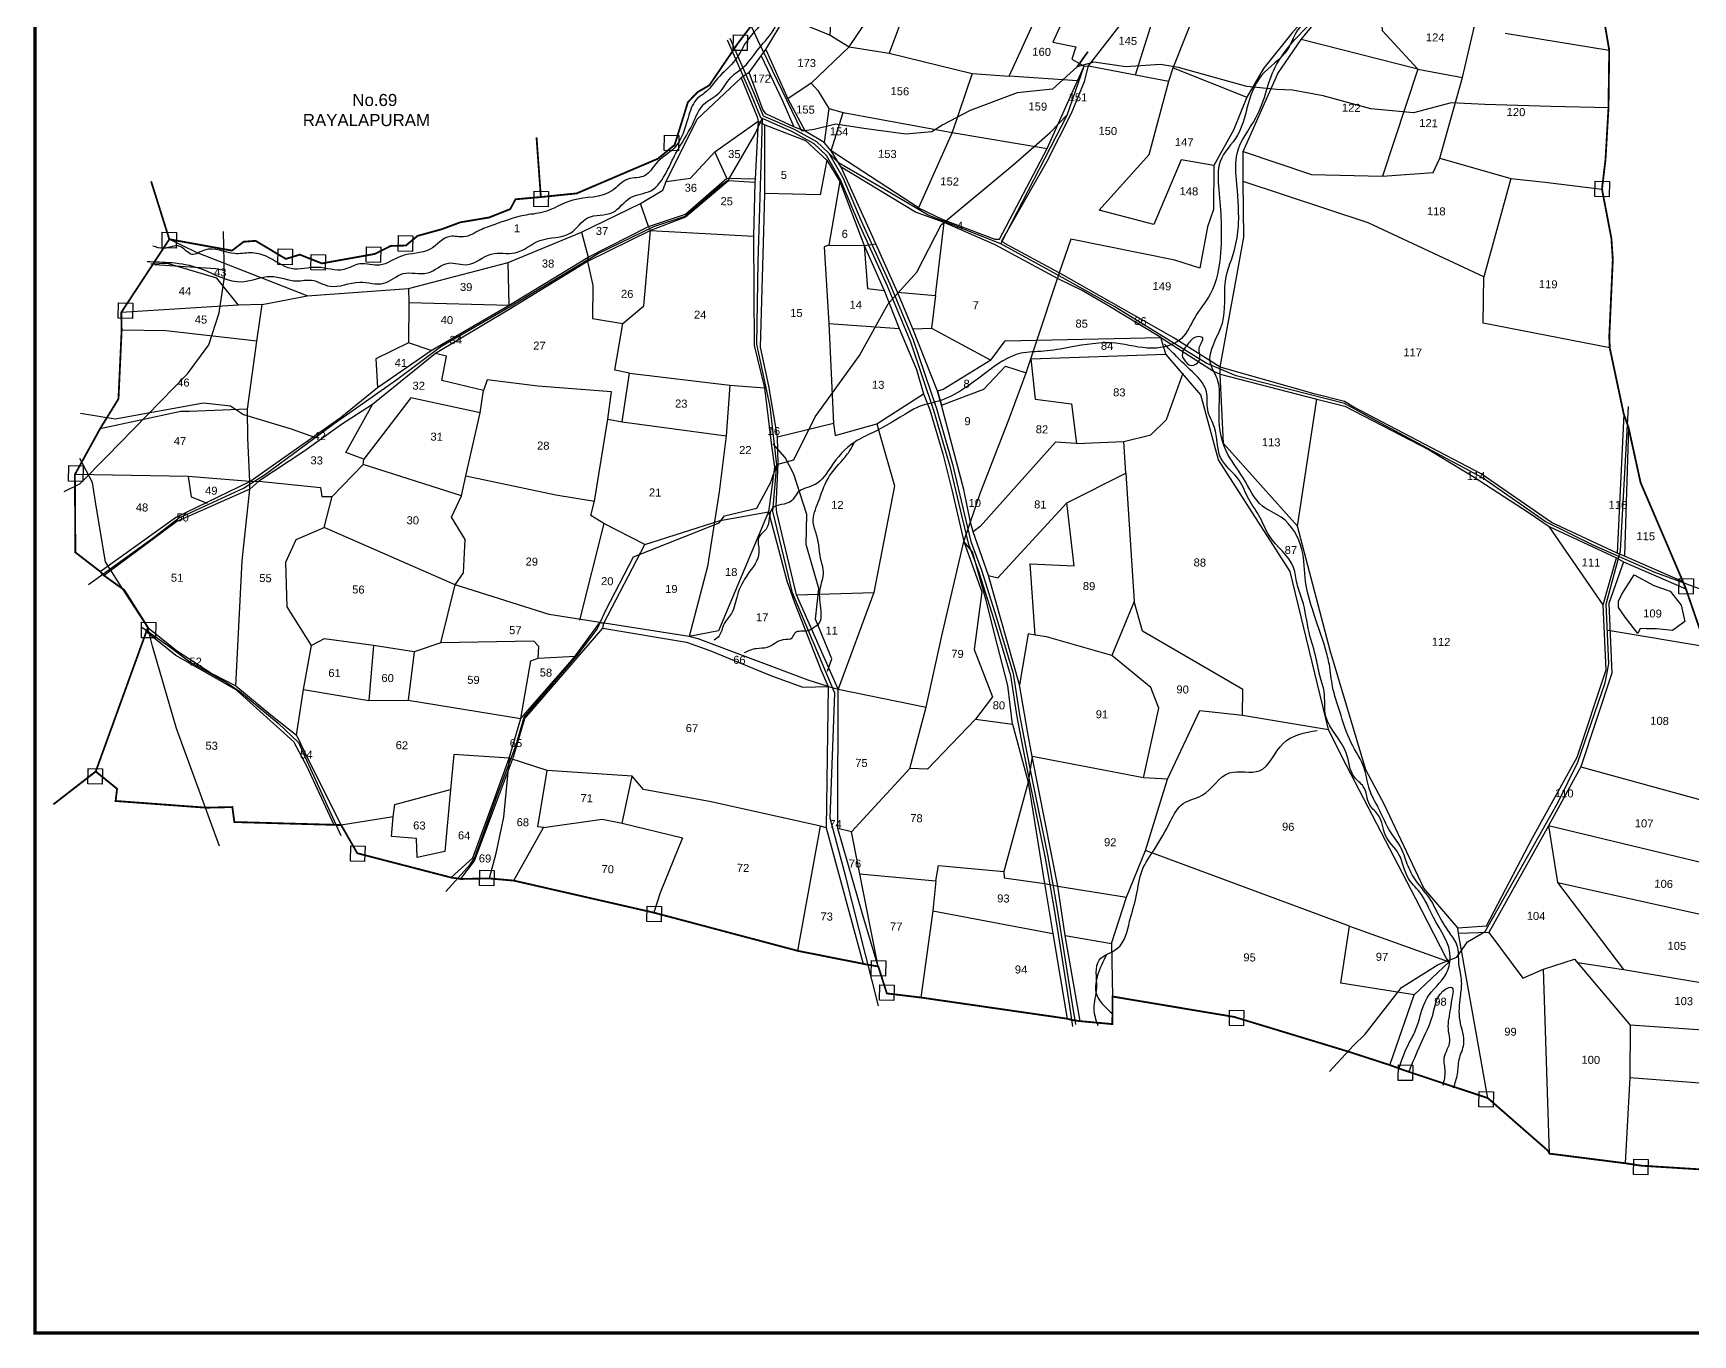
# Model space of a CAD drawing. Header units: millimetres. Extents: x 199975 to 224841, y 1596601 to 1602941.
# Drawn here: x 199975 to 202704, y 1599132 to 1601272 of the extents above; entities that cross this region are included whole.
import ezdxf
from ezdxf.enums import TextEntityAlignment as Align

# ---------------------------------------------------------------- set-up
doc = ezdxf.new("R2010")
doc.units = ezdxf.units.MM
for name, color, linetype in [('PLOT', 7, 'Continuous'), ('PLOT NO', 7, 'Continuous'), ('ROAD', 1, 'Continuous'), ('STREAM', 4, 'Continuous'), ('TEXT', 1, 'Continuous'), ('VILLAGE BOUNDARY', 5, 'Continuous'), ('VILLAGE BOUNDARY STONES', 1, 'Continuous')]:
    doc.layers.add(name, color=color, linetype=linetype)
doc.styles.get("Standard").update_dxf_attribs({"font": 'arial.ttf'})

msp = doc.modelspace()

# ---------------------------------------------------------------- linework, layer by layer
at = {"color": 5, "const_width": 5.6}
msp.add_lwpolyline([(199977.5, 1602313.1), (204088.1, 1602313.1), (204088.1, 1599135.1), (199977.5, 1599135.1)], close=True, dxfattribs=at)
at = {"layer": 'PLOT'}
for points in [[(202054, 1600462), (201932.6, 1600597.9), (201927.2, 1600711.7), (201927.1, 1600723.4), (201965.9, 1600937.1), (201964.6, 1601028.4), (201965, 1601077.7), (202022, 1601206.4), (202060, 1601261.9), (202132.1, 1601350.5), (202136.3, 1601353.7), (202158.7, 1601387.9), (202167, 1601507.1), (202240.1, 1601631.7), (202216.2, 1601727.8), (202218.5, 1601794.4), (202146.2, 1601838.7), (202120.2, 1601894.2), (202133.7, 1602020.5), (202138.3, 1602075.5)], [(201316.7, 1601250.2), (201345.1, 1601292.3), (201346.7, 1601346), (201352.5, 1601380), (201382.9, 1601417.7), (201402.4, 1601440.7), (201416, 1601455.6), (201426.2, 1601468.7), (201422.2, 1601482.4), (201402.7, 1601494.4)], [(201212.2, 1601299.5), (201285.6, 1601268.9), (201316.7, 1601250.2), (201382.7, 1601239.5), (201519, 1601206), (201579.7, 1601201.8), (201667.3, 1601392.6), (201685.7, 1601452.5), (201655.4, 1601444.4), (201632.1, 1601435.3), (201525.6, 1601453.5), (201525, 1601403.7), (201457, 1601401.8), (201429.4, 1601364.3), (201382.7, 1601239.5)], [(201285.6, 1601268.9), (201287.7, 1601306.9), (201250.9, 1601351.9), (201287.7, 1601306.9), (201345.1, 1601292.3)], [(201704.9, 1601375.4), (201691.4, 1601345), (201651.9, 1601257.6), (201689.7, 1601250.1), (201683, 1601229.5), (201703.3, 1601218.3), (201710.5, 1601218.7), (201791.1, 1601322.3), (201788.5, 1601375.2)], [(201787.9, 1601204), (201837.1, 1601361.5)], [(202688.4, 1600370.2), (202592, 1600412.6), (202580, 1600417.5), (202472, 1600468.1), (202356.5, 1600548), (202146.6, 1600657.7), (202131.7, 1600666.9), (202081.6, 1600679.4), (201927.1, 1600723.4), (201849.6, 1600772.3), (201801.3, 1600799.7), (201662.4, 1600878.5), (201573, 1600926.4), (201568, 1600930.9), (201642.4, 1601061.8), (201682.4, 1601141), (201704.1, 1601193.2), (201710.5, 1601218.7), (201787.9, 1601204), (201842.6, 1601193.8), (201849.7, 1601215.3), (201897.8, 1601336.9)], [(202084.1, 1601316.8), (202044.9, 1601272.3), (201998.2, 1601214.3), (201971.1, 1601167.2), (201949, 1601113.1), (201916.5, 1601054.6), (201915.8, 1600982.3), (201906.1, 1600954.1), (201893.5, 1600886.1), (201852.4, 1600899), (201681.3, 1600933.7), (201662.4, 1600878.5), (201659.7, 1600869.2), (201556.9, 1600924.5), (201473, 1600960.9), (201425.7, 1600978.2), (201303.5, 1601052), (201287, 1601079.2), (201275.9, 1601092.7), (201244.5, 1601111.1), (201225.6, 1601118.7), (201179.6, 1601139.9), (201174.9, 1601146.7), (201152.2, 1601208), (201172, 1601235.2), (201179.9, 1601245.7), (201212.2, 1601299.5)], [(201965, 1601077.7), (202077, 1601040.1), (202194.1, 1601037.6), (202277.3, 1601043.6), (202288.5, 1601066.8), (202325.5, 1601199.7), (202345, 1601281.6), (202324.1, 1601300.5), (202191.5, 1601310.5), (202193.6, 1601277.1), (202251.9, 1601213.4), (202194.1, 1601037.6)], [(202395.5, 1601272.5), (202566.9, 1601244.7)], [(201179.9, 1601245.7), (201215.8, 1601164.5), (201244.5, 1601111.1)], [(201316.7, 1601250.2), (201254.3, 1601190.1), (201215.8, 1601164.5)], [(202251.9, 1601213.4), (202060, 1601261.9)], [(201172, 1601235.2), (201207.9, 1601160.2), (201225.6, 1601118.7)], [(201254.3, 1601190.1), (201265.1, 1601178), (201283.1, 1601148.4), (201307.1, 1601142), (201486, 1601109.3), (201642.7, 1601083), (201692.1, 1601194.2), (201703.3, 1601218.3)], [(201849.7, 1601215.3), (201971.1, 1601167.2)], [(201015.6, 1601028.5), (201066.7, 1601131.3), (201139.3, 1601198.9)], [(201152.2, 1601208), (201139.3, 1601198.9), (201165.5, 1601134.8), (201167.4, 1601127.6), (201177.9, 1601122), (201245.2, 1601095.8), (201279.9, 1601063.7), (201301.5, 1601028.8), (201341.3, 1600923.3), (201374.6, 1600849.4), (201398.8, 1600786.9), (201427.5, 1600719.6), (201439, 1600679.3), (201449.4, 1600653.1), (201471.1, 1600580.8), (201486.3, 1600519.5), (201505.6, 1600436.9), (201535, 1600353.7), (201522.5, 1600259.2), (201552.6, 1600181.3), (201524.4, 1600144.7), (201585.7, 1600136.2), (201577.6, 1600200.1), (201560, 1600267.6), (201541.4, 1600341.7), (201519.7, 1600419.6), (201505.6, 1600436.9)], [(201519, 1601206), (201486, 1601109.3), (201430.7, 1600985.2), (201287, 1601079.2), (201307.1, 1601142)], [(201692.1, 1601194.2), (201579.7, 1601201.8)], [(201916.5, 1601054.6), (201862.8, 1601064.3), (201818, 1600958), (201727.9, 1600981.7), (201810.2, 1601073), (201842.6, 1601193.8)], [(202251.9, 1601213.4), (202325.5, 1601199.7)], [(201283.1, 1601148.4), (201275.9, 1601092.7)], [(200307.9, 1600199.2), (200318.2, 1600404.7), (200331, 1600522.7), (200330.8, 1600535.3), (200327.5, 1600606.8), (200327.3, 1600654.3), (200342.3, 1600765.8), (200351.5, 1600826.2), (200425.1, 1600840.8), (200592.1, 1600852.9), (200755.9, 1600895.3), (200876.6, 1600945), (200973.6, 1600992.6), (201010.5, 1601014.1), (201015.6, 1601028.5), (201056.1, 1601034), (201095.8, 1601077.2), (201167.4, 1601127.6)], [(201167.4, 1601127.6), (201162.1, 1601032.7), (201161.7, 1601027), (201159.3, 1600938.6), (201160.3, 1600758.9), (201177.5, 1600689.1), (201189, 1600594.2), (201194.2, 1600558.9), (201184.4, 1600485.5), (201214.4, 1600372), (201226.9, 1600336.6), (201269.5, 1600227.2), (201282.2, 1600198.4), (201298.9, 1600193.7)], [(201364.7, 1599738), (201339.1, 1599822.3), (201297.9, 1599964.9), (201298.1, 1599976.6), (201298.9, 1600193.7), (201230.3, 1600349), (201197.9, 1600484.1), (201196.9, 1600494.9), (201200, 1600564.8), (201199, 1600608.3), (201184.8, 1600692.8), (201171, 1600756.3), (201176.4, 1600947.1), (201178.1, 1601009), (201177.9, 1601122)], [(201430.7, 1600985.2), (201471, 1600966.1), (201556.4, 1600933.8), (201563.9, 1600933.7), (201642.7, 1601083)], [(201115.8, 1601033.9), (201095.8, 1601077.2)], [(201279.9, 1601063.7), (201269.2, 1601006.5), (201178.1, 1601009)], [(201697, 1599648), (201672.3, 1599789.1), (201659.8, 1599869.7), (201618, 1600083.1), (201610.5, 1600121.3), (201596.8, 1600201.2), (201545.9, 1600380.9), (201520.9, 1600452.7), (201516.1, 1600468.7), (201505.3, 1600521.9), (201468.7, 1600661), (201462, 1600684), (201421.4, 1600786.3), (201396.1, 1600846.8), (201360.5, 1600926.1), (201303.5, 1601052)], [(202288.5, 1601066.8), (202405.2, 1601033.7), (202461.4, 1601027.5), (202555, 1601016)], [(200085, 1600387.2), (200208.8, 1600476), (200330.8, 1600535.3), (200479.4, 1600640.2), (200540.9, 1600689.9), (200629.1, 1600750.8), (200757.7, 1600825), (200887.4, 1600903.9), (200986.5, 1600954.7), (201047.7, 1600974.7), (201115.8, 1601033.9), (201162.1, 1601032.7)], [(201161.7, 1601027), (201118.5, 1601029.5), (201047.7, 1600970.1), (200989.8, 1600948.2), (200886.4, 1600897.1), (200757.4, 1600818), (200636.3, 1600745.7), (200532.8, 1600662.1), (200481.9, 1600629.2), (200419.9, 1600584.9), (200346, 1600535.9), (200331, 1600522.7), (200211, 1600469.7), (200091.5, 1600380.5)], [(201301.5, 1601028.8), (201283.6, 1600923.8), (201275.9, 1600921), (201283.4, 1600794.9), (201290.9, 1600630.8), (201199, 1600608.3)], [(202567.8, 1600754.9), (202359.5, 1600795.9), (202360.4, 1600871.8), (202170.4, 1600960.7), (201964.6, 1601028.4)], [(202405.2, 1601033.7), (202360.4, 1600871.8)], [(200876.6, 1600945), (200887.4, 1600903.9), (200886.4, 1600897.1), (200895.2, 1600857.8), (200894.5, 1600803.2), (200944.6, 1600795.1), (200978.9, 1600824.1), (200989.8, 1600948.2), (200986.5, 1600954.7), (200973.6, 1600992.6)], [(200989.8, 1600948.2), (201159.3, 1600938.6)], [(201396.1, 1600846.8), (201458.7, 1600841.2), (201473, 1600960.9)], [(200425.1, 1600840.8), (200243.6, 1600912.1), (200198.6, 1600933.6)], [(201283.6, 1600923.8), (201341.3, 1600923.3), (201360.5, 1600926.1)], [(201341.3, 1600923.3), (201347.2, 1600852.5), (201374.6, 1600849.4)], [(200312.6, 1600825.3), (200276.8, 1600869.4), (200215.9, 1600887.8), (200195.9, 1600893.5), (200168.3, 1600892.7)], [(200592.4, 1600829.6), (200757.7, 1600825), (200755.9, 1600895.3)], [(201505.6, 1600436.9), (201532.9, 1600517.4), (201580, 1600638.2), (201607.8, 1600714.2), (201615.5, 1600736.9), (201626.5, 1600770), (201659.7, 1600869.2)], [(202206.2, 1599575.8), (202246.2, 1599691.5), (202303.4, 1599745.5), (202299.1, 1599751.3), (202249, 1599848.9), (202127.7, 1600081.9), (202105.1, 1600127.6), (202041.9, 1600387.4), (201924.3, 1600571.2), (201895.2, 1600677.6), (201837.7, 1600744.6), (201829.3, 1600772.3), (201739.7, 1600826.6), (201698.9, 1600849.7), (201659.7, 1600869.2)], [(200592.1, 1600852.9), (200592.4, 1600829.6), (200592.2, 1600763.2)], [(201458.7, 1600841.2), (201452.4, 1600787.6)], [(200351.5, 1600826.2), (200312.6, 1600825.3), (200119.6, 1600813.3)], [(200342.3, 1600765.8), (200193, 1600782.8), (200120.2, 1600784.1)], [(200943.4, 1600633.5), (200955.3, 1600713.7), (200931.3, 1600718.1), (200944.6, 1600795.1)], [(201283.4, 1600794.9), (201398.8, 1600786.9)], [(201421.4, 1600786.3), (201452.4, 1600787.6), (201549.8, 1600734.9), (201573.6, 1600766.4), (201829.3, 1600772.3)], [(200629.1, 1600750.8), (200592.2, 1600763.2), (200538.3, 1600737), (200540.9, 1600689.9)], [(201829.3, 1600772.3), (201916, 1600716.5), (201927.2, 1600711.7), (202086.1, 1600670.8)], [(200645.1, 1600270), (200669, 1600365.2), (200682.3, 1600385.4), (200685.3, 1600439.7), (200662.8, 1600476.4), (200679.3, 1600511.5), (200686.5, 1600544.6), (200709.9, 1600648.3), (200715.6, 1600684.7), (200646.6, 1600701.6), (200654.5, 1600741.3), (200636.3, 1600745.7)], [(201549.8, 1600734.9), (201471.4, 1600686.6), (201462, 1600684), (201468.7, 1600661), (201538.5, 1600687.1), (201573.8, 1600725.1), (201607.8, 1600714.2), (201615.5, 1600736.9), (201622.7, 1600670.5), (201682.6, 1600663.2), (201690.9, 1600597.8), (201768.5, 1600600.9), (201813, 1600611.9), (201838.9, 1600637.4), (201866.2, 1600714.2)], [(201615.5, 1600736.9), (201837.7, 1600744.6)], [(200686.5, 1600544.6), (200834.4, 1600513.6), (200897.8, 1600503.1), (200919.9, 1600638), (200925.8, 1600682.8), (200804.7, 1600691.9), (200721.5, 1600702.4), (200715.6, 1600684.7)], [(200955.3, 1600713.7), (201120.6, 1600693.6), (201177.5, 1600689.1)], [(200709.9, 1600648.3), (200596.1, 1600672.6), (200518.6, 1600571.8)], [(201120.6, 1600693.6), (201114.3, 1600610.5)], [(201290.9, 1600630.8), (201293.9, 1600611.2), (201362.4, 1600630.1), (201439, 1600679.3)], [(202367.3, 1599521.5), (202319, 1599792.2), (202318, 1599801.6), (202261.9, 1599866.7), (202196.8, 1600004.9), (202166.7, 1600061.5), (202108, 1600257.4), (202054, 1600462), (202086.1, 1600670.8), (202132.1, 1600659.4), (202270.6, 1600587.2), (202343.2, 1600543.6), (202435.5, 1600483.8), (202468.2, 1600461.5), (202579, 1600409.6), (202590.5, 1600403.5), (202692.9, 1600359.1)], [(200327.3, 1600654.3), (200231.6, 1600650.3), (200217.6, 1600650.2), (200084.7, 1600622)], [(200669, 1600365.2), (200453.5, 1600459.7), (200466.5, 1600510.5), (200517.5, 1600563.2), (200518.6, 1600571.8), (200489.1, 1600582.8), (200532.8, 1600662.1)], [(202590.8, 1600646.2), (202580, 1600417.5)], [(200919.9, 1600638), (200943.4, 1600633.5), (201114.3, 1600610.5), (201103, 1600518.4), (201083.8, 1600395.7), (201053.5, 1600280.7)], [(201362.4, 1600630.1), (201367.9, 1600610.5), (201391.6, 1600528.1), (201357.4, 1600352.6), (201298.9, 1600193.7)], [(202598.5, 1600624.7), (202592, 1600412.6)], [(201690.9, 1600597.8), (201656, 1600600.1), (201532.2, 1600461.2), (201520.9, 1600452.7)], [(201545.9, 1600380.9), (201561.1, 1600377.1), (201674.6, 1600500.2), (201772.1, 1600549.2), (201768.5, 1600600.9)], [(200679.3, 1600511.5), (200517.5, 1600563.2)], [(200330.8, 1600535.3), (200229.6, 1600543.8), (200043.3, 1600546.7)], [(200229.6, 1600543.8), (200234.3, 1600509.9), (200260.9, 1600499.7)], [(200330.8, 1600535.3), (200346, 1600535.9), (200447.4, 1600525.2), (200449.7, 1600510.7), (200466.5, 1600510.5)], [(201772.1, 1600549.2), (201785.4, 1600337.8), (201749, 1600249), (201641.5, 1600279.7), (201622.6, 1600282.7), (201614.3, 1600400), (201686.7, 1600396.8), (201674.6, 1600500.2)], [(200662.3, 1599884.1), (200697.7, 1599916.3), (200730, 1600004.9), (200757.4, 1600080.6), (200776.9, 1600145.9), (200858, 1600238.2), (200866.4, 1600248.4), (200906.8, 1600303.6), (200913.1, 1600302.5), (200980.5, 1600431.8), (201104.6, 1600471.2), (201184.4, 1600485.5), (201101.9, 1600289.8), (201053.5, 1600280.7), (200906.8, 1600303.6), (200823.2, 1600316.5), (200669, 1600365.2)], [(200980.5, 1600431.8), (200913.1, 1600466.1), (200892, 1600479.5), (200897.8, 1600503.1)], [(200408, 1600118.5), (200419.4, 1600193.3), (200432.7, 1600265.7), (200392.7, 1600329.3), (200390.5, 1600402.8), (200407.2, 1600439.7), (200453.5, 1600459.7)], [(200913.1, 1600466.1), (200873.1, 1600307.5)], [(202318, 1599801.6), (202365.1, 1599804.8), (202440.7, 1599949.3), (202514.2, 1600081.9), (202561.7, 1600225.8), (202556.8, 1600332.7), (202468.2, 1600461.5)], [(201364.7, 1599738), (201320.6, 1599959.3), (201416.6, 1600063.6), (201443.6, 1600164.2), (201469, 1600281.6), (201505.6, 1600436.9)], [(202590.5, 1600403.5), (202566.1, 1600334.5), (202571, 1600220), (202520.3, 1600065.9), (202467.2, 1599969.2), (202369.1, 1599793.6), (202319, 1599792.2)], [(202556.8, 1600332.7), (202579, 1600409.6)], [(201230.3, 1600349), (201357.4, 1600352.6)], [(201963.9, 1600151.3), (201964.3, 1600193.5), (201799.1, 1600289), (201785.4, 1600337.8)], [(200469.5, 1599970.3), (200425.3, 1600066.2), (200403.3, 1600107.1), (200308.7, 1600192.6), (200209.4, 1600249.2), (200159.4, 1600289.2)], [(200163.4, 1600295.5), (200210.6, 1600257.6), (200268.4, 1600219.7), (200307.9, 1600199.2), (200365.8, 1600151.8), (200408, 1600118.5), (200427.6, 1600077.4), (200481.2, 1599970.5)], [(200678.2, 1599881.8), (200700.6, 1599911.6), (200764.6, 1600082.4), (200783.6, 1600145.6), (200911.5, 1600294.1), (200913.1, 1600302.5)], [(200911.5, 1600294.1), (201049.2, 1600271.1), (201087.5, 1600257.2), (201189, 1600215.9), (201240.8, 1600197.4), (201282.2, 1600198.4)], [(202565.3, 1600291.1), (202725.6, 1600264)], [(200601.5, 1600255.3), (200534.5, 1600265.4), (200453.5, 1600276.7), (200432.7, 1600265.7)], [(200534.5, 1600265.4), (200526.9, 1600175.3)], [(200805.1, 1600244.6), (200806.4, 1600263.8), (200798.4, 1600272.6), (200645.1, 1600270), (200601.5, 1600255.3), (200591.4, 1600175.6)], [(201282.2, 1600198.4), (201249.2, 1600208.6), (201068.2, 1600276.8), (201053.5, 1600280.7)], [(201622.6, 1600282.7), (201611.4, 1600284.6), (201596.8, 1600201.2)], [(200419.4, 1600193.3), (200526.9, 1600175.3), (200591.4, 1600175.6), (200776.9, 1600145.9), (200793.3, 1600240.4), (200805.1, 1600244.6), (200866.4, 1600248.4)], [(201801, 1600048.3), (201826.3, 1600162.4), (201813.1, 1600196.8), (201749, 1600249)], [(201282.2, 1600198.4), (201279.1, 1599965.9), (201340, 1599742.3)], [(201298.9, 1600193.7), (201443.6, 1600164.2)], [(201334, 1599890.3), (201459.6, 1599878.9), (201463.6, 1599904), (201571.3, 1599894.3), (201571.5, 1599883.8), (201638.1, 1599874.5), (201659.8, 1599869.7), (201773.2, 1599852.1), (201804.4, 1599928.8), (201840.2, 1600045.7), (201893.5, 1600158.9), (201963.9, 1600151.3), (202105.1, 1600127.6)], [(201524.4, 1600144.7), (201445.4, 1600062.3), (201416.6, 1600063.6)], [(201585.7, 1600136.2), (201611, 1600041), (201638.1, 1599874.5), (201651.8, 1599792.3), (201675.3, 1599652.1)], [(201279.1, 1599965.9), (201269.9, 1599968.6), (201090, 1600008.7), (200978.7, 1600028.9), (200959.8, 1600050.9), (200820, 1600059.9), (200757.4, 1600080.6), (200666.4, 1600086.2), (200661.1, 1600028.8), (200652, 1599927), (200606.5, 1599917.2), (200605, 1599948.3), (200564, 1599951.7), (200566.9, 1599984), (200569.5, 1600004.3), (200661.1, 1600028.8)], [(200757.4, 1600080.6), (200748.3, 1599983.3), (200735.1, 1599921.3), (200724.5, 1599882.7)], [(201840.2, 1600045.7), (201801, 1600048.3), (201618, 1600083.1), (201611, 1600041), (201571.3, 1599894.3)], [(200765.2, 1599879.1), (200813.9, 1599966.3), (200805, 1599967.6), (200820, 1600059.9)], [(200943.3, 1599973.6), (200959.8, 1600050.9)], [(202520.3, 1600065.9), (202773.3, 1599996.3)], [(200566.9, 1599984), (200481.2, 1599970.5)], [(200813.9, 1599966.3), (200910.5, 1599980.2), (200943.3, 1599973.6), (201042.8, 1599949.3), (201005.7, 1599859), (200995.7, 1599826.4)], [(201232.4, 1599763.6), (201269.9, 1599968.6)], [(201320.6, 1599959.3), (201297.9, 1599964.9)], [(202467.2, 1599969.2), (202481.7, 1599875.9), (202590.2, 1599732.9)], [(202799.3, 1599889), (202467.2, 1599969.2)], [(202139.7, 1599804.1), (201804.4, 1599928.8)], [(201459.6, 1599878.9), (201454.6, 1599829.4), (201434.7, 1599686.9)], [(201672.3, 1599789.1), (201748.5, 1599775.5), (201773.2, 1599852.1)], [(202481.7, 1599875.9), (202822.8, 1599800.1)], [(201454.6, 1599829.4), (201651.8, 1599792.3)], [(202246.2, 1599691.5), (202125.5, 1599710.4), (202139.7, 1599804.1), (202303.4, 1599745.5)], [(201748.5, 1599775.5), (201750, 1599688.5)], [(202369.1, 1599793.6), (202424.6, 1599718.5), (202458.8, 1599733.3), (202509.8, 1599749.7), (202514.9, 1599744.3), (202590.2, 1599732.9), (202857.6, 1599687.9)], [(202509.8, 1599749.7), (202601.5, 1599641.7), (202601, 1599555.2), (202593.2, 1599414.4)], [(202468.8, 1599430.2), (202458.8, 1599733.3)], [(202865, 1599623.2), (202601.5, 1599641.7)], [(202601, 1599555.2), (202874.8, 1599534.7)]]:
    msp.add_lwpolyline(points, dxfattribs=at)
at = {"layer": 'ROAD'}
for points in [[(202565.7, 1601149.5), (202470.9, 1601152), (202362.3, 1601155.1), (202306.9, 1601158.1), (202245.1, 1601141.3), (202175, 1601147.9), (202096.3, 1601169.6), (202046.2, 1601178.6), (202019.7, 1601179.7), (201970.7, 1601184.5), (201858.3, 1601216.2), (201828.6, 1601221.1), (201771.7, 1601217.2), (201719.3, 1601224.8), (201691.7, 1601217.1), (201709.4, 1601241.8), (201691.7, 1601217.1), (201651.3, 1601180.2), (201593.1, 1601174.5), (201515.9, 1601145.3), (201470.8, 1601121.9), (201452.8, 1601110.3), (201409.8, 1601106.5), (201340.7, 1601115.6), (201294.9, 1601123), (201259.5, 1601113.9), (201238.7, 1601111.1), (201166.7, 1601261.2), (201138.6, 1601321.4)], [(201116.3, 1601261.4), (201155.1, 1601172.6), (201170.7, 1601133.8), (201222, 1601111.5), (201258.6, 1601091.3), (201279, 1601072.1), (201302, 1601032.1), (201331.5, 1600961.9), (201379.3, 1600857.2), (201417.9, 1600764.9), (201455.7, 1600652.6), (201482.2, 1600560.7), (201501.8, 1600479.5), (201512.3, 1600433.8), (201530.3, 1600386.4), (201554.6, 1600308.2), (201581.9, 1600216.5), (201592.4, 1600148.5), (201602.4, 1600097), (201613.2, 1600041.8), (201639.3, 1599915.8), (201653.4, 1599835.1), (201663.6, 1599770), (201679, 1599672.8), (201684.4, 1599639.3)], [(201120.7, 1601264.4), (201159.6, 1601175.6), (201175.2, 1601136.8), (201226.4, 1601114.5), (201263.1, 1601094.3), (201283.5, 1601075.1), (201306.5, 1601035.1), (201336, 1600964.9), (201383.7, 1600860.2), (201422.3, 1600768), (201460.2, 1600655.6), (201486.7, 1600563.7), (201506.2, 1600482.5), (201516.7, 1600436.8), (201534.7, 1600389.4), (201559, 1600311.2), (201586.3, 1600219.5), (201596.8, 1600151.5), (201606.9, 1600100), (201617.7, 1600044.8), (201643.8, 1599918.8), (201657.9, 1599838.1), (201668, 1599773), (201683.5, 1599675.8), (201688.8, 1599642.4)], [(201566.2, 1600926.2), (201675.4, 1601137.4), (201703.3, 1601218.3)], [(200065.5, 1600366), (200171.9, 1600442.9), (200213.8, 1600475.2), (200320.5, 1600524.4), (200356.6, 1600547.5), (200469.9, 1600630.9), (200573, 1600702.8), (200645.1, 1600757.5), (200760.7, 1600824), (200903, 1600909.7), (200995.6, 1600954.4), (201046.8, 1600971.7), (201103.7, 1601020.7), (201118.5, 1601031.4), (201161.4, 1601105.6), (201173.9, 1601132.4)], [(200653.3, 1599861), (200693.4, 1599905.7), (200701.2, 1599917.2), (200738, 1600018.9), (200769.2, 1600102.4), (200782.3, 1600147.7), (200871, 1600251.2), (200902.5, 1600292.4), (200916.6, 1600323.9), (200962.1, 1600411.3), (201043.9, 1600443.7), (201102.8, 1600467.2), (201111.7, 1600478.9), (201165.2, 1600491.2), (201187.9, 1600534.2), (201197.8, 1600563.4), (201225.8, 1600571), (201260.8, 1600641.9), (201333.6, 1600742.6), (201380.9, 1600827.6), (201428.1, 1600879.3), (201468.1, 1600957.4), (201589.5, 1601058.3), (201647.3, 1601109), (201675.9, 1601138.6)], [(201364.8, 1599673.4), (201311.1, 1599885.2), (201285.6, 1599982), (201293.4, 1600187.1), (201223.7, 1600352.1), (201191.1, 1600486.6), (201197.6, 1600562.6), (201186.8, 1600658.5), (201164.7, 1600761.3), (201167.1, 1600896.3), (201172.7, 1601073.8), (201174, 1601132.7)], [(202732.1, 1600352.8), (202640.7, 1600386.3), (202540.4, 1600430.4), (202461.4, 1600469.5), (202358.7, 1600541.2), (202177.7, 1600638.4), (202131.6, 1600663.6), (202043.4, 1600685.9), (201953.5, 1600708.9), (201904.2, 1600729.8), (201754, 1600822.4), (201652.4, 1600878.8), (201566.2, 1600926.2), (201447, 1600973.2), (201375.9, 1601014.7), (201299.3, 1601059.5), (201283.5, 1601075.1)], [(200025.8, 1600518.8), (200051.2, 1600531.3), (200095.9, 1600576.4), (200228.4, 1600712.1), (200263.6, 1600760.2), (200280.4, 1600812.8), (200289.6, 1600871.5), (200287.8, 1600946.1)], [(200174.2, 1600892.1), (200275.2, 1600885.5), (200290.3, 1600882.3)], [(200052.5, 1600647.5), (200109.5, 1600638.6), (200254.6, 1600664.9), (200299.3, 1600659.6), (200320.6, 1600645.3), (200398.8, 1600621.8), (200437.6, 1600608.4)], [(202106.6, 1599565.4), (202146.2, 1599607.8), (202165.3, 1599626.5), (202225.3, 1599703.6), (202285.5, 1599741.1), (202316.5, 1599753.5), (202333.7, 1599778.7), (202362.7, 1599795.7), (202483.2, 1600008.2), (202515.3, 1600073.7), (202560.3, 1600204.3), (202566.1, 1600235.7), (202561.7, 1600333.8), (202585.6, 1600421.4), (202598.5, 1600658.5)], [(201281.1, 1600223.5), (201288.2, 1600243.7), (201261.6, 1600308.9), (201266.8, 1600359.6), (201245.9, 1600431.5), (201247, 1600480.8), (201226, 1600547.4), (201211.8, 1600574.7), (201192, 1600597)], [(200281.4, 1599935.9), (200210.2, 1600129.3), (200170.8, 1600264.4), (200163.4, 1600295.5), (200114.4, 1600370.3), (200093.7, 1600403), (200078.4, 1600494.9), (200072.5, 1600533.5), (200051.3, 1600573.3)], [(200153.2, 1600295.7), (200199.4, 1600263.5), (200232.6, 1600238.9), (200294.2, 1600203.9), (200314, 1600190.8), (200377.4, 1600137.7), (200411, 1600106.4), (200480.9, 1599953.4)]]:
    msp.add_lwpolyline(points, dxfattribs=at)
at = {"layer": 'STREAM'}
msp.add_lwpolyline([(202587.4, 1600350.1), (202607.7, 1600381.6), (202640.5, 1600364.4), (202667.2, 1600355.2), (202685, 1600331.9), (202691.3, 1600305.4), (202671, 1600290.3), (202644.9, 1600292.8), (202628, 1600293.2), (202618, 1600293.6), (202614, 1600285.6), (202592.9, 1600312.5), (202582.1, 1600328.1), (202582.1, 1600338.5), (202587.4, 1600350.1)], dxfattribs=at)
for points in [[(202310.9, 1599538.5), (202317.3, 1599561.2), (202320.1, 1599585.1), (202327.7, 1599610.3), (202321.5, 1599649.2), (202322.3, 1599688.6), (202324.2, 1599712.5), (202319.8, 1599742.7), (202316.8, 1599772.1), (202304, 1599793.9), (202284.4, 1599826.2), (202273.6, 1599847), (202249.2, 1599878.9), (202234.8, 1599906.3), (202223.1, 1599935.8), (202208.3, 1599957.5), (202186.9, 1599999.3), (202172.6, 1600028.7), (202164.3, 1600062.6), (202142.4, 1600105.9), (202123.8, 1600156.9), (202112, 1600198), (202106.6, 1600234.2), (202100.3, 1600259.7), (202079.2, 1600323.9), (202067.6, 1600371), (202061.5, 1600423.4), (202027.5, 1600476.4), (201996.8, 1600494.6), (201964.8, 1600541.3), (201936.9, 1600585.6), (201925.3, 1600653.5), (201921.9, 1600704.9), (201911.1, 1600729.5), (201930.6, 1600795.6), (201935.7, 1600864.5), (201951.9, 1600921.4), (201957.2, 1600960), (201953.8, 1601032.1), (201954.7, 1601074.4), (201985.8, 1601133.3), (202003.4, 1601178.4), (202011.2, 1601202.6), (202056.9, 1601269.4), (202093.8, 1601308.3), (202126.8, 1601353.1), (202147.4, 1601386.5), (202156.5, 1601454.6), (202162.3, 1601492.8), (202172.1, 1601526.8), (202203.3, 1601573.5), (202222.2, 1601613.2), (202231.7, 1601635.1), (202211.3, 1601711.1), (202212.9, 1601764.7), (202206.8, 1601796), (202156.2, 1601816.6), (202115, 1601871.2), (202108.9, 1601920.4), (202123.5, 1601991.3), (202127.6, 1602014.2), (202126.8, 1602039), (202130, 1602064.2)], [(202086.1, 1601974.6), (202082.4, 1601950.1), (202056.2, 1601898.3), (202036.9, 1601857.9), (202001.5, 1601816.1), (201965.1, 1601788.7), (201937.9, 1601775.4), (201883.4, 1601766.5), (201809.4, 1601790.5), (201758.7, 1601794.4), (201723.7, 1601782.6), (201698.6, 1601776.1), (201696.2, 1601771.1), (201653.3, 1601758.3), (201618.8, 1601733.8), (201576.2, 1601705.6), (201553.3, 1601697.7), (201520.4, 1601654.8), (201488.4, 1601629.5), (201463.8, 1601605.4), (201413.7, 1601560.4), (201371.7, 1601522.1), (201329, 1601491.9), (201306.6, 1601471.2), (201287.6, 1601446.2), (201256.8, 1601422.7), (201239.7, 1601383.9), (201217.5, 1601358.1), (201183.1, 1601300.9), (201147.7, 1601258.3), (201130, 1601229.1), (201100.2, 1601197.7), (201082.6, 1601177.2), (201065.1, 1601162.8), (201051.9, 1601133.3), (201029, 1601083.6), (200998.7, 1601057.7), (200981.1, 1601038.3), (200952.6, 1601032.2), (200926.6, 1601013.1), (200862.1, 1600997.7), (200813.1, 1600978), (200781.6, 1600972.8), (200733.8, 1600957.8), (200709.4, 1600948.5), (200682.6, 1600937.4), (200660.7, 1600938.3), (200627.5, 1600917.1), (200580.5, 1600906), (200544.8, 1600891.1), (200512.1, 1600893.1), (200485.8, 1600883.8), (200442.3, 1600887.4), (200399.3, 1600885.3), (200357.7, 1600905.8), (200332, 1600911.2), (200305.8, 1600910), (200256.6, 1600915.9), (200235.6, 1600908.8), (200216, 1600921.8), (200189.5, 1600918.7), (200171.4, 1600922.5)], [(200162.4, 1600896.9), (200202.5, 1600895.2), (200248.1, 1600886), (200319.1, 1600863.8), (200365.1, 1600872.6), (200408.7, 1600865.2), (200432.3, 1600866.3), (200462.4, 1600856.4), (200511.7, 1600863.2), (200551.5, 1600861.2), (200583, 1600877.1), (200623.1, 1600878.2), (200657.7, 1600894.3), (200689.4, 1600891.9), (200727.9, 1600909.3), (200767.3, 1600911.2), (200808.1, 1600931.4), (200859.2, 1600944.3), (200886.7, 1600968.7), (200927.7, 1600977.7), (200957.1, 1601002), (200990.5, 1601013.4), (201016.7, 1601044.8), (201031.4, 1601074.3), (201059.4, 1601123.3), (201077.9, 1601155.6), (201102.4, 1601173.9), (201122, 1601199.3), (201144.3, 1601217.8), (201168.6, 1601247.7), (201194.6, 1601281.4), (201207, 1601309.4), (201234.1, 1601340.7), (201258.4, 1601374.7), (201284.5, 1601399.4), (201311.1, 1601425.7), (201332.5, 1601451.6), (201388.8, 1601498.5), (201439.3, 1601549), (201478, 1601582), (201508.7, 1601614.9), (201544.7, 1601643.1), (201585.9, 1601679), (201616.5, 1601701.9), (201639.9, 1601721), (201652, 1601735.9), (201682, 1601746.2), (201713.4, 1601758.2), (201751.7, 1601767.8), (201801.6, 1601781), (201840.4, 1601771.8), (201910.9, 1601759.9), (201947.2, 1601752.3), (201987.8, 1601757.4), (202061.4, 1601824.3), (202099.3, 1601837.8), (202122.7, 1601828), (202128.1, 1601806.3), (202140.8, 1601785), (202177.3, 1601764.7), (202196.9, 1601735.4), (202205.7, 1601675.5), (202212.3, 1601644.9), (202205.1, 1601596.5), (202181.8, 1601557.2), (202162.8, 1601533.9), (202154, 1601506.9), (202150.9, 1601468), (202141.4, 1601430.2), (202130.3, 1601383.9), (202116.5, 1601353.6), (202094.5, 1601327.8), (202081.1, 1601301.5), (202057.6, 1601281.3), (202037.7, 1601245.6), (201994.7, 1601202.5), (201971.1, 1601148.9), (201955.5, 1601104.8), (201927, 1601061.6), (201924.9, 1601014.6), (201927.7, 1600912.1), (201910.4, 1600843.1), (201885.3, 1600805), (201863.5, 1600770.5), (201815.5, 1600754.5), (201755.3, 1600762.5), (201680.2, 1600756), (201636.9, 1600749.4), (201599.1, 1600746.1), (201541.8, 1600714.2), (201463.6, 1600667.4), (201426.5, 1600656.1), (201415.4, 1600649.8), (201356.3, 1600616.1), (201325.9, 1600600.2), (201286.4, 1600558.9), (201262, 1600531.1), (201232, 1600516.5), (201221.8, 1600503.3), (201190.6, 1600491.4), (201180.3, 1600457.1), (201169.1, 1600445.3), (201168.5, 1600419.2), (201150, 1600382.8), (201133, 1600348.7), (201123, 1600318.1), (201110.6, 1600300.2), (201102.9, 1600281.5), (201094.8, 1600274.4)], [(202220.7, 1599568.8), (202236.8, 1599610.3), (202247.4, 1599630.4), (202267.5, 1599686.3), (202298.5, 1599725.6), (202305.5, 1599752.2), (202278, 1599818.5), (202254.7, 1599860.9), (202236.6, 1599882.7), (202221.1, 1599922.1), (202198.9, 1599953.4), (202187.5, 1599986.3), (202173.3, 1600003.2), (202162.4, 1600033.8), (202147.8, 1600049), (202134.5, 1600089), (202100.9, 1600148.8), (202097.9, 1600190.2), (202091.9, 1600212.6), (202085.1, 1600243.7), (202073.4, 1600287.2), (202062, 1600340.5), (202053.5, 1600367.3), (202047.8, 1600393.9), (202007.5, 1600446.3), (201992.4, 1600476.8), (201974.1, 1600506), (201958.1, 1600537.4), (201927.8, 1600574.5), (201917.6, 1600624.1), (201906.5, 1600653.1), (201904.4, 1600682.9), (201877.3, 1600719.5), (201852.2, 1600743.9), (201835.4, 1600760.9)], [(201865.8, 1600750.8), (201873.5, 1600760.5), (201889, 1600773.3), (201897.7, 1600771.9), (201892.7, 1600755.4), (201893.8, 1600738.2), (201889.8, 1600730.3), (201877, 1600726.7), (201869.5, 1600733.4), (201865.2, 1600740), (201865.8, 1600750.8)], [(201144.9, 1600254.2), (201164.3, 1600261), (201182.1, 1600262.9), (201208.4, 1600275.5), (201223, 1600278.5), (201228, 1600286.8), (201248.6, 1600290.1), (201258.2, 1600295.3), (201266.6, 1600301), (201270.6, 1600322.3), (201268.9, 1600358.3), (201274.6, 1600386.8), (201271.1, 1600403), (201263.3, 1600447.7), (201257.6, 1600468.3), (201265.9, 1600501.3), (201282, 1600540.4), (201306.4, 1600571), (201318.3, 1600586.7), (201324.9, 1600599)], [(201726.2, 1599640.4), (201719.6, 1599668.7), (201724, 1599703.2), (201728.1, 1599748.5), (201758.1, 1599767.8), (201778.1, 1599812.3), (201789.6, 1599855.5), (201798.6, 1599895.7), (201819.4, 1599931.1), (201845.4, 1599976.9), (201866.4, 1600006), (201897.2, 1600019.4), (201942.6, 1600056.3), (201991.8, 1600059.8), (202030.5, 1600104.8), (202086.8, 1600125.9)], [(201740.1, 1599757.3), (201725.5, 1599723.6), (201722.6, 1599695.8), (201750.8, 1599659.4)], [(202237.9, 1599565.5), (202256.6, 1599609.9), (202276.6, 1599658), (202298.4, 1599700.9), (202307.5, 1599703.5), (202308.2, 1599684.9), (202304.9, 1599665), (202302.2, 1599631), (202304.4, 1599615.2), (202295.1, 1599587.2), (202296.6, 1599565.9), (202293.2, 1599542.3)]]:
    msp.add_spline(points, degree=3, dxfattribs=at)
at = {"layer": 'VILLAGE BOUNDARY', "const_width": 3}
for points in [[(202548.9, 1601349.4), (202566.9, 1601244.7), (202565.7, 1601149.5), (202560.8, 1601064.8), (202555, 1601016), (202570.5, 1600934.9), (202572.8, 1600899.8), (202567, 1600773.4), (202567.8, 1600754.9), (202590.8, 1600646.2), (202598.5, 1600624.7), (202618.5, 1600533.4), (202688.4, 1600370.2), (202692.9, 1600359.1), (202725.6, 1600264)], [(202886, 1599393.8), (202619.5, 1599410.4), (202593.2, 1599414.4), (202468.8, 1599430.2), (202466, 1599435.1), (202367.3, 1599521.5), (202230.9, 1599566.8), (202206.2, 1599575.8), (202137.1, 1599598.2), (201950, 1599655), (201750, 1599688.5), (201749.7, 1599643.2), (201697, 1599648), (201687.4, 1599649.2), (201681.8, 1599650.3), (201675.3, 1599652.1), (201434.7, 1599686.9), (201378.8, 1599693.6), (201364.7, 1599738), (201349.7, 1599740.4), (201340, 1599742.3), (201232.4, 1599763.6), (200995.7, 1599826.4), (200765.2, 1599879.1), (200724.5, 1599882.7), (200678.2, 1599881.8), (200662.3, 1599884.1), (200507.8, 1599924.1), (200481.2, 1599970.5), (200305.6, 1599975.4), (200302.3, 1600000), (200259, 1599999), (200110.3, 1600010), (200112.7, 1600030.1), (200077.6, 1600058.5), (200008, 1600004.5), (200077.6, 1600058.5), (200163.4, 1600295.5), (200124.6, 1600356.9), (200091.5, 1600380.5), (200085, 1600387.2), (200044.1, 1600418.8), (200043.3, 1600546.7), (200084.7, 1600622), (200115, 1600671.2), (200120.2, 1600784.1), (200119.6, 1600813.3), (200198.6, 1600933.6), (200168.7, 1601028.8), (200198.6, 1600933.6), (200301.7, 1600914.9), (200320.8, 1600929.5), (200340.5, 1600931), (200390.3, 1600901.3), (200413.3, 1600908.3), (200449.6, 1600893.9), (200536.8, 1600909.5), (200562.6, 1600922.6), (200587.7, 1600923.3), (200606.8, 1600939.1), (200647, 1600950.2), (200677.4, 1600961.5), (200724.6, 1600969.4), (200759.4, 1600983.2), (200768, 1600999.3), (200809.7, 1601003), (200802.6, 1601101), (200809.7, 1601003), (200868.6, 1601009), (201002.3, 1601066.1), (201029.8, 1601088.8), (201051.6, 1601159), (201067.5, 1601175.5), (201086.8, 1601186.7), (201134.2, 1601256.3), (201187.5, 1601326.5)]]:
    msp.add_lwpolyline(points, dxfattribs=at)
at = {"layer": 'VILLAGE BOUNDARY STONES'}
for points in [[(201126.3, 1601269.6), (201149.8, 1601269.1), (201149.3, 1601243.7), (201125.8, 1601244.2)], [(201013.1, 1601104.7), (201036.7, 1601104.2), (201036.1, 1601078.8), (201012.6, 1601079.3)], [(202544, 1601029.3), (202567.6, 1601028.8), (202567, 1601003.4), (202543.5, 1601003.9)], [(200798.6, 1601012.8), (200822.2, 1601012.3), (200821.6, 1600986.8), (200798.1, 1600987.4)], [(200187.1, 1600945.2), (200210.7, 1600944.6), (200210.1, 1600919.2), (200186.6, 1600919.7)], [(200377.8, 1600917.7), (200401.3, 1600917.2), (200400.8, 1600891.8), (200377.2, 1600892.3)], [(200523.2, 1600921.2), (200546.7, 1600920.7), (200546.2, 1600895.3), (200522.6, 1600895.8)], [(200575.6, 1600939.6), (200599.1, 1600939.1), (200598.5, 1600913.7), (200575, 1600914.2)], [(200431.8, 1600908.5), (200455.4, 1600908), (200454.8, 1600882.6), (200431.3, 1600883.1)], [(200114.9, 1600829.2), (200138.5, 1600828.7), (200137.9, 1600803.3), (200114.4, 1600803.8)], [(200033.4, 1600561.4), (200056.9, 1600560.9), (200056.3, 1600535.5), (200032.8, 1600536)], [(202681.8, 1600376), (202705.4, 1600375.5), (202704.8, 1600350.1), (202681.3, 1600350.6)], [(200153.1, 1600304), (200176.7, 1600303.4), (200176.1, 1600278), (200152.6, 1600278.5)], [(200065.2, 1600063.5), (200088.7, 1600063), (200088.2, 1600037.6), (200064.6, 1600038.1)], [(200496.9, 1599936.2), (200520.5, 1599935.7), (200519.9, 1599910.3), (200496.4, 1599910.8)], [(200709.2, 1599896.5), (200732.7, 1599896), (200732.2, 1599870.6), (200708.6, 1599871.1)], [(200984.4, 1599837.3), (201008, 1599836.8), (201007.4, 1599811.4), (200983.9, 1599811.9)], [(201353.4, 1599747.7), (201376.9, 1599747.2), (201376.4, 1599721.8), (201352.8, 1599722.3)], [(201367.4, 1599707.8), (201390.9, 1599707.3), (201390.4, 1599681.9), (201366.8, 1599682.4)], [(201942.6, 1599666.3), (201966.2, 1599665.8), (201965.6, 1599640.4), (201942.1, 1599640.9)], [(202220.2, 1599576.1), (202243.8, 1599575.6), (202243.2, 1599550.2), (202219.7, 1599550.7)], [(202353.1, 1599532.5), (202376.6, 1599532), (202376.1, 1599506.6), (202352.5, 1599507.1)], [(202607.2, 1599421.2), (202630.8, 1599420.7), (202630.2, 1599395.3), (202606.7, 1599395.8)]]:
    msp.add_lwpolyline(points, close=True, dxfattribs=at)

# ---------------------------------------------------------------- texts
at = {"layer": 'PLOT NO'}
for s, height, p in [('124', 13.16, (202280.7, 1601265.4)), ('160', 13.16, (201633.4, 1601241.8)), ('145', 13.16, (201775.1, 1601259.8)), ('173', 13.16, (201246.9, 1601223.5)), ('172', 13.16, (201172.7, 1601197.8)), ('156', 13.16, (201400.2, 1601177)), ('151', 13.16, (201693.2, 1601167.1)), ('155', 13.16, (201244.9, 1601146.8)), ('159', 13.16, (201627.1, 1601151.9)), ('122', 13.16, (202142.6, 1601149.8)), ('120', 13.16, (202413.6, 1601142.8)), ('154', 13.16, (201300.2, 1601110.9)), ('150', 13.16, (201742.2, 1601111.7)), ('121', 13.16, (202269.8, 1601124.6)), ('35', 13.16, (201128, 1601073.7)), ('153', 13.16, (201379.6, 1601073.9)), ('147', 13.16, (201867.8, 1601093.2)), ('36', 13.16, (201056.4, 1601018.3)), ('5', 13.2, (201209.4, 1601039.4)), ('152', 13.16, (201482.1, 1601028.6)), ('25', 13.16, (201115.4, 1600996.1)), ('148', 13.16, (201875.6, 1601012.5)), ('118', 13.16, (202282.4, 1600979.6)), ('1', 13.2, (200770.5, 1600951.7)), ('37', 13.16, (200910.4, 1600947.2)), ('6', 13.2, (201309.6, 1600942.5)), ('4', 13.2, (201499, 1600956)), ('38', 13.16, (200821.6, 1600893.6)), ('43', 13.16, (200282.4, 1600879.2)), ('39', 13.16, (200686.9, 1600855.1)), ('149', 13.16, (201831.3, 1600856.5)), ('119', 13.16, (202466.5, 1600859.7)), ('44', 13.16, (200224.4, 1600848.3)), ('26', 13.16, (200951.7, 1600843.8)), ('14', 13.16, (201327.6, 1600825.8)), ('7', 13.2, (201525, 1600825)), ('45', 13.16, (200250.7, 1600801.6)), ('40', 13.16, (200655.2, 1600800.8)), ('24', 13.16, (201071.8, 1600809.5)), ('15', 13.16, (201230, 1600812.5)), ('86', 13.16, (201795.8, 1600799.1)), ('85', 13.16, (201699.2, 1600794.9)), ('34', 13.16, (200669.7, 1600768)), ('27', 13.16, (200807.4, 1600758.7)), ('84', 13.16, (201741.1, 1600758.3)), ('117', 13.16, (202243.7, 1600747.6)), ('41', 13.16, (200579.5, 1600730.4)), ('46', 13.16, (200221.8, 1600698.1)), ('32', 13.16, (200608.8, 1600692.8)), ('13', 13.16, (201364.6, 1600694.3)), ('8', 13.2, (201509.9, 1600696)), ('23', 13.16, (201040.6, 1600663.4)), ('83', 13.16, (201761.1, 1600681.9)), ('9', 13.2, (201511.4, 1600634.5)), ('42', 13.16, (200445.9, 1600610.1)), ('31', 13.16, (200638.4, 1600609)), ('16', 13.16, (201193, 1600618.3)), ('82', 13.16, (201633.9, 1600621.1)), ('47', 13.16, (200216.2, 1600601.8)), ('28', 13.16, (200813.7, 1600594.3)), ('22', 13.16, (201146, 1600587.1)), ('113', 13.16, (202010.9, 1600599.8)), ('33', 13.16, (200441, 1600570)), ('114', 13.16, (202348, 1600544.4)), ('49', 13.16, (200267.6, 1600520.3)), ('21', 13.16, (200997.7, 1600517.2)), ('10', 13.16, (201523.4, 1600500)), ('81', 13.16, (201631.2, 1600497.5)), ('48', 13.16, (200153.7, 1600492.7)), ('50', 13.16, (200220.5, 1600476.2)), ('30', 13.16, (200599.1, 1600471.5)), ('12', 13.16, (201297.4, 1600496.9)), ('116', 13.16, (202581.1, 1600496.8)), ('115', 13.16, (202627, 1600445.4)), ('87', 13.16, (202043.3, 1600422.6)), ('29', 13.16, (200794.8, 1600403.6)), ('88', 13.16, (201893.6, 1600402.1)), ('111', 13.16, (202537, 1600402.1)), ('51', 13.16, (200211.4, 1600377.1)), ('55', 13.16, (200356.8, 1600376.4)), ('20', 13.16, (200918.9, 1600371.4)), ('18', 13.16, (201122.8, 1600386.5)), ('89', 13.16, (201711.4, 1600363.3)), ('56', 13.16, (200509.6, 1600357.7)), ('19', 13.16, (201024.3, 1600358.6)), ('17', 13.16, (201173.7, 1600312.1)), ('109', 13.16, (202638.1, 1600318.4)), ('57', 13.16, (200767.8, 1600290.8)), ('11', 13.16, (201288, 1600290.2)), ('79', 13.16, (201495, 1600251.9)), ('112', 13.16, (202290.4, 1600271.6)), ('52', 13.16, (200241.9, 1600239.1)), ('66', 13.16, (201136.3, 1600242)), ('61', 13.16, (200470.4, 1600220.4)), ('60', 13.16, (200557.7, 1600212.2)), ('59', 13.16, (200698.9, 1600209.1)), ('58', 13.16, (200818.1, 1600221.2)), ('90', 13.16, (201865.3, 1600193.4)), ('80', 13.16, (201563.1, 1600167.3)), ('91', 13.16, (201732.6, 1600152.5)), ('67', 13.16, (201058.3, 1600129.8)), ('108', 13.16, (202649.7, 1600141.8)), ('53', 13.16, (200268.3, 1600100.9)), ('62', 13.16, (200581.2, 1600101.7)), ('65', 13.16, (200768.8, 1600105.3)), ('54', 13.16, (200424, 1600086.3)), ('75', 13.16, (201337, 1600072.6)), ('71', 13.16, (200885.1, 1600014.7)), ('110', 13.16, (202493, 1600022.7)), ('78', 13.16, (201427.4, 1599981.8)), ('63', 13.16, (200609.9, 1599969.7)), ('64', 13.16, (200683.6, 1599953.4)), ('68', 13.16, (200780.1, 1599975.1)), ('74', 13.16, (201294.3, 1599972.1)), ('96', 13.16, (202038.9, 1599967.7)), ('107', 13.16, (202624.3, 1599973.2)), ('92', 13.16, (201746.2, 1599942.2)), ('69', 13.16, (200717.9, 1599915.6)), ('70', 13.16, (200919.7, 1599897.9)), ('72', 13.16, (201142.3, 1599900)), ('76', 13.16, (201326.4, 1599907.1)), ('106', 13.16, (202656.5, 1599873.8)), ('93', 13.16, (201570.5, 1599849.8)), ('73', 13.16, (201279.8, 1599820.1)), ('104', 13.16, (202446.6, 1599821)), ('77', 13.16, (201394.1, 1599803.6)), ('105', 13.16, (202678.1, 1599771.9)), ('94', 13.16, (201599.5, 1599732.9)), ('95', 13.16, (201975.4, 1599752.8)), ('97', 13.16, (202193.2, 1599753.7)), ('98', 13.16, (202289.3, 1599680.1)), ('103', 13.16, (202689.5, 1599681)), ('99', 13.16, (202404.5, 1599630.7)), ('100', 13.16, (202536.6, 1599584.4))]:
    msp.add_text(s, height=height, rotation=358.7578, dxfattribs=at).set_placement(p, align=Align.MIDDLE_CENTER)
at = {"layer": 'TEXT', "insert": (200403.5, 1601172.5), "char_height": 19.816, "width": 234.311, "attachment_point": 1}
msp.add_mtext('\\pi65.44581;    No.69 \\P\\pi14.68252;RAYALAPURAM', dxfattribs=at)

doc.saveas('drawing.dxf')
